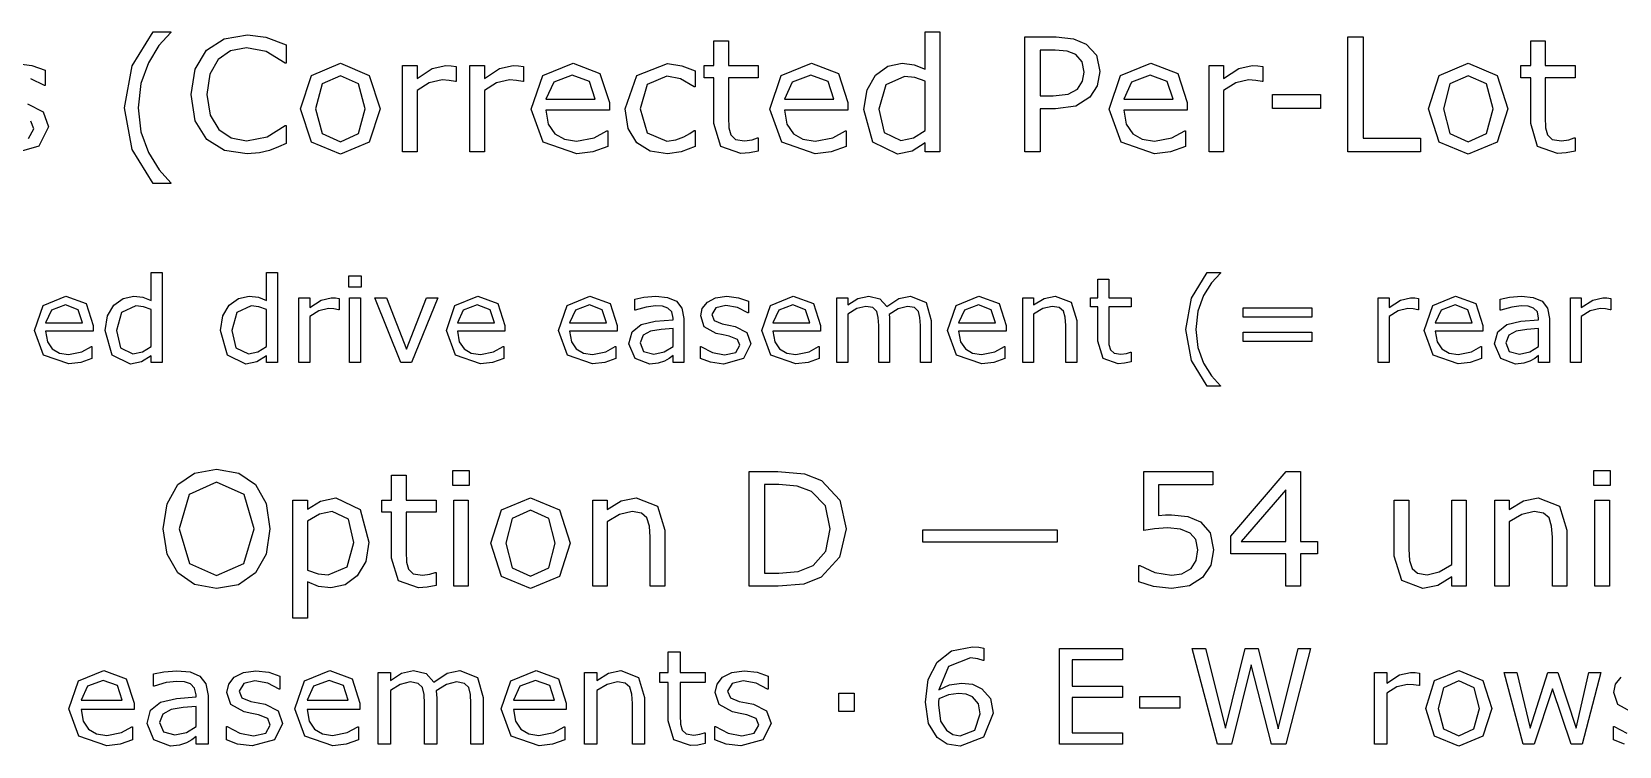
# Model space of a CAD drawing. Extents: x -1 to 182, y 89 to 480.
# Drawn here: x 105.66 to 137.58, y 465.89 to 480.25 of the extents above; entities that cross this region are included whole.
import ezdxf

# ---------------------------------------------------------------- set-up
doc = ezdxf.new("R2010")
doc.units = 0
doc.header["$MEASUREMENT"] = 0
doc.layers.add('Layer 1', color=7, linetype='Continuous')

msp = doc.modelspace()

# ---------------------------------------------------------------- linework, layer by layer
at = {"layer": 'Layer 1', "color": 7}
for points in [[(108.457842, 477.199118), (108.102825, 477.199118), (107.676497, 477.885897), (107.524568, 478.724604), (107.676497, 479.563312), (108.102825, 480.250091), (108.457842, 480.250091), (108.457842, 480.234588), (108.217548, 479.972589), (108.006707, 479.628424), (107.854778, 479.208295), (107.797419, 478.724604), (107.85323, 478.239363), (108.006707, 477.820785), (108.219098, 477.47662), (108.457842, 477.214621), (108.457842, 477.199118)], [(110.778629, 478.005269), (110.6236, 477.935506), (110.443765, 477.867293), (110.237576, 477.817684), (109.99418, 477.79598), (109.536846, 477.865744), (109.180278, 478.087435), (108.947733, 478.461055), (108.864019, 478.989704), (108.944635, 479.49975), (109.177177, 479.879572), (109.532195, 480.109015), (109.995731, 480.188079), (110.36625, 480.143121), (110.778629, 479.984991), (110.778629, 479.620673), (110.755372, 479.620673), (110.377101, 479.853217), (109.975575, 479.92608), (109.659316, 479.86872), (109.409719, 479.693537), (109.242288, 479.398981), (109.183376, 478.989704), (109.248488, 478.571126), (109.419019, 478.285872), (109.671717, 478.11534), (109.978676, 478.06108), (110.394153, 478.137044), (110.75692, 478.364937), (110.778616, 478.364937), (110.778629, 478.005269)], [(123.918895, 477.837838), (123.627441, 477.837838), (123.627441, 478.019222), (123.365441, 477.85024), (123.069335, 477.789779), (122.576343, 478.028524), (122.394958, 478.690498), (122.456971, 479.082722), (122.627503, 479.375727), (122.872448, 479.55556), (123.163902, 479.617572), (123.40575, 479.588117), (123.627441, 479.49975), (123.627441, 480.250091), (123.918895, 480.250091), (123.918895, 477.837838)], [(127.14195, 479.44859), (127.087689, 479.163337), (126.938862, 478.936994), (126.656708, 478.75716), (126.245882, 478.698249), (125.938923, 478.698249), (125.938923, 477.837838), (125.631967, 477.837838), (125.631967, 480.146221), (126.258285, 480.146221), (126.610199, 480.110565), (126.865998, 480.002044), (127.069087, 479.781903), (127.14195, 479.44859), (127.14195, 479.44859)], [(133.586509, 477.837838), (132.126136, 477.837838), (132.126136, 480.146221), (132.433094, 480.146221), (132.433094, 478.110689), (133.586509, 478.110689), (133.586509, 477.837838)], [(120.27106, 477.853341), (120.091226, 477.817684), (119.919144, 477.803733), (119.516068, 477.946359), (119.378093, 478.403695), (119.378093, 479.324567), (119.181206, 479.324567), (119.181206, 479.569513), (119.378093, 479.569513), (119.378093, 480.067156), (119.669547, 480.067156), (119.669547, 479.569513), (120.27106, 479.569513), (120.27106, 479.324567), (119.669547, 479.324567), (119.669547, 478.535469), (119.675738, 478.321529), (119.719146, 478.178902), (119.812162, 478.087435), (119.995098, 478.05953), (120.143926, 478.079683), (120.255548, 478.11534), (120.271052, 478.11534), (120.27106, 477.853341)], [(126.822591, 479.440839), (126.780731, 479.648578), (126.653609, 479.792755), (126.483075, 479.860968), (126.242781, 479.882672), (125.938923, 479.882672), (125.938923, 478.960249), (126.197823, 478.960249), (126.50013, 478.992805), (126.689265, 479.099775), (126.791584, 479.256354), (126.822591, 479.440839), (126.822591, 479.440839)], [(136.696394, 477.853341), (136.51656, 477.817684), (136.344478, 477.803733), (135.941401, 477.946359), (135.803427, 478.403695), (135.803427, 479.324567), (135.60654, 479.324567), (135.60654, 479.569513), (135.803427, 479.569513), (135.803427, 480.067156), (136.094881, 480.067156), (136.094881, 479.569513), (136.696394, 479.569513), (136.696394, 479.324567), (136.094881, 479.324567), (136.094881, 478.535469), (136.101072, 478.321529), (136.144479, 478.178902), (136.237496, 478.087435), (136.420431, 478.05953), (136.569259, 478.079683), (136.680879, 478.11534), (136.696384, 478.11534), (136.696394, 477.853341)], [(105.351061, 479.611371), (105.664221, 479.572614), (105.92932, 479.481146), (105.92932, 479.169538), (105.913816, 479.169538), (105.642515, 479.307514)], [(112.665334, 478.7029), (112.448291, 478.034725), (111.866933, 477.789779), (111.282472, 478.034725), (111.066982, 478.7029), (111.282472, 479.371076), (111.866933, 479.617572), (112.448291, 479.371076), (112.665334, 478.7029), (112.665334, 478.7029)], [(114.197021, 479.251703), (114.181516, 479.251703), (114.054394, 479.273407), (113.910215, 479.281159), (113.649768, 479.220698), (113.407923, 479.067219), (113.407923, 477.837838), (113.116466, 477.837838), (113.116466, 479.569513), (113.407923, 479.569513), (113.407923, 479.313715), (113.713328, 479.510602), (113.984629, 479.569513), (114.094701, 479.564862), (114.197021, 479.55091), (114.197021, 479.251703)], [(115.551974, 479.251703), (115.536469, 479.251703), (115.409345, 479.273407), (115.265169, 479.281159), (115.004718, 479.220698), (114.762874, 479.067219), (114.762874, 477.837838), (114.47142, 477.837838), (114.47142, 479.569513), (114.762876, 479.569513), (114.762876, 479.313715), (115.068284, 479.510602), (115.339585, 479.569513), (115.449654, 479.564862), (115.551974, 479.55091), (115.551974, 479.251703)], [(117.275899, 478.673445), (116.000008, 478.673445), (116.048067, 478.394393), (116.179843, 478.200606), (116.370528, 478.088985), (116.615473, 478.051778), (116.970491, 478.121541), (117.22629, 478.261067), (117.241794, 478.261067), (117.241794, 477.943258), (116.941037, 477.839388), (116.618577, 477.79753), (115.94575, 478.030074), (115.703905, 478.693599), (115.9349, 479.367975), (116.545713, 479.617572), (117.085214, 479.412934), (117.275901, 478.831574), (117.275899, 478.673445)], [(118.998271, 477.946358), (118.720768, 477.837838), (118.443268, 477.799081), (118.099101, 477.853341), (117.830901, 478.020772), (117.655718, 478.302925), (117.593708, 478.70135), (117.82625, 479.367975), (118.443268, 479.609821), (118.734722, 479.567963), (118.998271, 479.465644), (118.998271, 479.141633), (118.982766, 479.141633), (118.706814, 479.301313), (118.430862, 479.357123), (118.038639, 479.189692), (117.896013, 478.70135), (118.035538, 478.21921), (118.430862, 478.051778), (118.610696, 478.075032), (118.775026, 478.135494), (118.894398, 478.203707), (118.982766, 478.267269), (118.998271, 478.267269), (118.998271, 477.946358)], [(122.072498, 478.673445), (120.79661, 478.673445), (120.844668, 478.394393), (120.976441, 478.200606), (121.167129, 478.088985), (121.412075, 478.051778), (121.767092, 478.121541), (122.022888, 478.261067), (122.038393, 478.261067), (122.038393, 477.943258), (121.737636, 477.839388), (121.415175, 477.79753), (120.742349, 478.030074), (120.500504, 478.693599), (120.731496, 479.367975), (121.342312, 479.617572), (121.881813, 479.412934), (122.072498, 478.831574), (122.072498, 478.673445)], [(128.895328, 478.673445), (127.61944, 478.673445), (127.667499, 478.394393), (127.799272, 478.200606), (127.98996, 478.088985), (128.234906, 478.051778), (128.589923, 478.121541), (128.845719, 478.261067), (128.861224, 478.261067), (128.861224, 477.943258), (128.560467, 477.839388), (128.238006, 477.79753), (127.56518, 478.030074), (127.323335, 478.693599), (127.554327, 479.367975), (128.165143, 479.617572), (128.704644, 479.412934), (128.895328, 478.831574), (128.895328, 478.673445)], [(130.417715, 479.251703), (130.402211, 479.251703), (130.275089, 479.273407), (130.13091, 479.281159), (129.870462, 479.220698), (129.628618, 479.067219), (129.628618, 477.837838), (129.337161, 477.837838), (129.337161, 479.569513), (129.628618, 479.569513), (129.628618, 479.313715), (129.934023, 479.510602), (130.205324, 479.569513), (130.315396, 479.564862), (130.417715, 479.55091), (130.417715, 479.251703)], [(135.34609, 478.7029), (135.129049, 478.034725), (134.547689, 477.789779), (133.963231, 478.034725), (133.747741, 478.7029), (133.963231, 479.371076), (134.547689, 479.617572), (135.129049, 479.371076), (135.34609, 478.7029), (135.34609, 478.7029)], [(112.364577, 478.7029), (112.232801, 479.202094), (111.866933, 479.366425), (111.497964, 479.202094), (111.367739, 478.7029), (111.499515, 478.208358), (111.866933, 478.040926), (112.231251, 478.206807), (112.364577, 478.7029), (112.364577, 478.7029)], [(116.992194, 478.896687), (116.875923, 479.251703), (116.530209, 479.377277), (116.156588, 479.239301), (116.000008, 478.896687), (116.992194, 478.896687)], [(121.788796, 478.896687), (121.672522, 479.251703), (121.326807, 479.377277), (120.953187, 479.239301), (120.79661, 478.896687), (121.788796, 478.896687)], [(123.627441, 478.264168), (123.627441, 479.257905), (123.4166, 479.330768), (123.213512, 479.350922), (122.832142, 479.18039), (122.695715, 478.696699), (122.801135, 478.226961), (123.139098, 478.067281), (123.390245, 478.121541), (123.627441, 478.264168), (123.627441, 478.264168)], [(128.611627, 478.896687), (128.495353, 479.251703), (128.149638, 479.377277), (127.776018, 479.239301), (127.61944, 478.896687), (128.611627, 478.896687)], [(135.045333, 478.7029), (134.91356, 479.202094), (134.547689, 479.366425), (134.17872, 479.202094), (134.048495, 478.7029), (134.180271, 478.208358), (134.547689, 478.040926), (134.912009, 478.206807), (135.045333, 478.7029), (135.045333, 478.7029)], [(131.578883, 478.707551), (130.611501, 478.707551), (130.611501, 478.988154), (131.578883, 478.988154), (131.578883, 478.707551)], [(105.5743, 478.800569), (105.887461, 478.640889), (105.99753, 478.337032), (105.99753, 478.337032)], [(105.99753, 478.337032), (105.800643, 477.947909), (105.265794, 477.79598)], [(105.591358, 478.104488), (105.699877, 478.299825), (105.640967, 478.454854)], [(108.280463, 473.60451), (108.061873, 473.60451), (108.061873, 473.740548), (107.865372, 473.613812), (107.643294, 473.568466), (107.27355, 473.747524), (107.137512, 474.244005), (107.184021, 474.538173), (107.31192, 474.757927), (107.495628, 474.892802), (107.714218, 474.939311), (107.895603, 474.917218), (108.061873, 474.850943), (108.061873, 475.413699), (108.280463, 475.413699), (108.280463, 473.60451)], [(110.60125, 473.60451), (110.382657, 473.60451), (110.382657, 473.740548), (110.186159, 473.613812), (109.964079, 473.568466), (109.594335, 473.747524), (109.458297, 474.244005), (109.504805, 474.538173), (109.632704, 474.757927), (109.816415, 474.892802), (110.035006, 474.939311), (110.21639, 474.917218), (110.382657, 474.850943), (110.382657, 475.413699), (110.60125, 475.413699), (110.60125, 473.60451)], [(129.565184, 473.125471), (129.298921, 473.125471), (128.979175, 473.640555), (128.865227, 474.269586), (128.979175, 474.898617), (129.298921, 475.413701), (129.565184, 475.413701), (129.565184, 475.402073), (129.384963, 475.205573), (129.226832, 474.94745), (129.112887, 474.632353), (129.069866, 474.269585), (129.111723, 473.905654), (129.226832, 473.59172), (129.386125, 473.333597), (129.565184, 473.137097), (129.565184, 473.125471)], [(112.28254, 475.120695), (112.036044, 475.120695), (112.036044, 475.347425), (112.28254, 475.347425), (112.28254, 475.120695)], [(127.768784, 473.616138), (127.633908, 473.589396), (127.504847, 473.578932), (127.20254, 473.685902), (127.099059, 474.028904), (127.099059, 474.719558), (126.951392, 474.719558), (126.951392, 474.903268), (127.099059, 474.903268), (127.099059, 475.2765), (127.317649, 475.2765), (127.317649, 474.903268), (127.768784, 474.903268), (127.768784, 474.719558), (127.317649, 474.719558), (127.317649, 474.127735), (127.322306, 473.96728), (127.354863, 473.86031), (127.424625, 473.791709), (127.561825, 473.770781), (127.673447, 473.785896), (127.757161, 473.812639), (127.768776, 473.812639), (127.768784, 473.616138)], [(106.895665, 474.231215), (105.93875, 474.231215), (105.974794, 474.021926), (106.073624, 473.876586), (106.216639, 473.79287), (106.400347, 473.764965), (106.66661, 473.817287), (106.858459, 473.921932), (106.870074, 473.921932), (106.870074, 473.683575), (106.644507, 473.605673), (106.402659, 473.574279), (105.898041, 473.748687), (105.716656, 474.24633), (105.889903, 474.752113), (106.348012, 474.939311), (106.752639, 474.785832), (106.895652, 474.349813), (106.895665, 474.231215)], [(106.68289, 474.398647), (106.595686, 474.664909), (106.3364, 474.759089), (106.056183, 474.655607), (105.93875, 474.398647), (106.68289, 474.398647)], [(108.061873, 473.924257), (108.061873, 474.66956), (107.903742, 474.724208), (107.751427, 474.739323), (107.465399, 474.611424), (107.36308, 474.248656), (107.442142, 473.896352), (107.695616, 473.776593), (107.883978, 473.817288), (108.061873, 473.924258), (108.061873, 473.924257)], [(110.382657, 473.924257), (110.382657, 474.66956), (110.224529, 474.724208), (110.072211, 474.739323), (109.786184, 474.611424), (109.683864, 474.248656), (109.76293, 473.896352), (110.016403, 473.776593), (110.204762, 473.817288), (110.382657, 473.924258), (110.382657, 473.924257)], [(111.841869, 474.664909), (111.830254, 474.664909), (111.734909, 474.681186), (111.626777, 474.686999), (111.43144, 474.641653), (111.250055, 474.526544), (111.250055, 473.60451), (111.031465, 473.60451), (111.031465, 474.903266), (111.250055, 474.903266), (111.250055, 474.711418), (111.479113, 474.859083), (111.682588, 474.903266), (111.76514, 474.899779), (111.84188, 474.889315), (111.841869, 474.664909)], [(112.268586, 473.60451), (112.049996, 473.60451), (112.049996, 474.903266), (112.268586, 474.903266), (112.268586, 473.60451)], [(113.824305, 474.903266), (113.298756, 473.60451), (113.079001, 473.60451), (112.556942, 474.903266), (112.794135, 474.903266), (113.196436, 473.86961), (113.595248, 474.903266), (113.824305, 474.903266)], [(115.176546, 474.231215), (114.219629, 474.231215), (114.255673, 474.021926), (114.354503, 473.876586), (114.497518, 473.79287), (114.681229, 473.764965), (114.947489, 473.817287), (115.139338, 473.921932), (115.150953, 473.921932), (115.150953, 473.683575), (114.925386, 473.605673), (114.683541, 473.574279), (114.17892, 473.748687), (113.997536, 474.24633), (114.170782, 474.752113), (114.628891, 474.939311), (115.033518, 474.785832), (115.176533, 474.349813), (115.176546, 474.231215)], [(114.963769, 474.398647), (114.876565, 474.664909), (114.617279, 474.759089), (114.337062, 474.655607), (114.219629, 474.398647), (114.963769, 474.398647)], [(117.43222, 474.231215), (116.475302, 474.231215), (116.511347, 474.021926), (116.610176, 473.876586), (116.753191, 473.79287), (116.936902, 473.764965), (117.203162, 473.817287), (117.395011, 473.921932), (117.406627, 473.921932), (117.406627, 473.683575), (117.181059, 473.605673), (116.939214, 473.574279), (116.434594, 473.748687), (116.253209, 474.24633), (116.426455, 474.752113), (116.884565, 474.939311), (117.289191, 474.785832), (117.432207, 474.349813), (117.43222, 474.231215)], [(117.219442, 474.398647), (117.132238, 474.664909), (116.872952, 474.759089), (116.592738, 474.655607), (116.475302, 474.398647), (117.219442, 474.398647)], [(118.772833, 473.60451), (118.555404, 473.60451), (118.555404, 473.742873), (118.476341, 473.687063), (118.380996, 473.631252), (118.255425, 473.587069), (118.089156, 473.568466), (117.7915, 473.684738), (117.669413, 473.981231), (117.732201, 474.219588), (117.913584, 474.363766), (118.198449, 474.434691), (118.555404, 474.462597), (118.555404, 474.496315), (118.528662, 474.619564), (118.454248, 474.696303), (118.342629, 474.732347), (118.206588, 474.74165), (118.014742, 474.718396), (117.796151, 474.653283), (117.784536, 474.653283), (117.784536, 474.875363), (117.969408, 474.913732), (118.207765, 474.934661), (118.446123, 474.911407), (118.622856, 474.834667), (118.734476, 474.696304), (118.772846, 474.485852), (118.772833, 473.60451)], [(120.121587, 473.978905), (119.97392, 473.687063), (119.572784, 473.573117), (119.307685, 473.606835), (119.106533, 473.682412), (119.106533, 473.927746), (119.118148, 473.927746), (119.348364, 473.803335), (119.591373, 473.757989), (119.816941, 473.804497), (119.898332, 473.951), (119.854149, 474.067272), (119.68439, 474.134709), (119.562306, 474.159128), (119.426268, 474.189359), (119.183259, 474.321909), (119.112332, 474.538174), (119.144889, 474.689328), (119.246047, 474.816064), (119.411152, 474.902105), (119.63672, 474.934661), (119.871588, 474.905593), (120.070414, 474.836993), (120.070414, 474.603286), (120.058799, 474.603286), (119.855324, 474.706768), (119.620453, 474.749789), (119.418143, 474.70328), (119.335588, 474.567242), (119.385586, 474.446319), (119.543716, 474.380044), (119.67859, 474.352139), (119.804164, 474.326559), (120.039034, 474.206799), (120.121587, 473.978907), (120.121587, 473.978905)], [(121.521498, 474.231215), (120.564581, 474.231215), (120.600625, 474.021926), (120.699457, 473.876586), (120.842472, 473.79287), (121.02618, 473.764965), (121.292443, 473.817287), (121.484293, 473.921932), (121.495908, 473.921932), (121.495908, 473.683575), (121.27034, 473.605673), (121.028495, 473.574279), (120.523877, 473.748687), (120.342493, 474.24633), (120.515736, 474.752113), (120.973848, 474.939311), (121.378475, 474.785832), (121.521488, 474.349813), (121.521498, 474.231215)], [(121.308721, 474.398647), (121.221517, 474.664909), (120.962231, 474.759089), (120.682016, 474.655607), (120.564581, 474.398647), (121.308721, 474.398647)], [(123.748104, 473.60451), (123.529514, 473.60451), (123.529514, 474.343999), (123.521365, 474.505617), (123.489969, 474.630028), (123.413232, 474.705604), (123.269053, 474.731184), (123.085345, 474.684675), (122.901635, 474.568403), (122.907455, 474.505617), (122.909837, 474.435854), (122.909837, 473.60451), (122.691246, 473.60451), (122.691246, 474.343999), (122.683097, 474.506779), (122.651704, 474.63119), (122.574964, 474.705604), (122.430788, 474.731184), (122.250565, 474.687001), (122.071508, 474.574217), (122.071508, 473.60451), (121.852915, 473.60451), (121.852915, 474.903266), (122.071508, 474.903266), (122.071508, 474.759089), (122.274983, 474.891639), (122.492412, 474.939311), (122.716815, 474.8835), (122.855179, 474.728859), (123.097024, 474.889314), (123.33073, 474.939311), (123.645827, 474.809086), (123.748147, 474.447481), (123.748104, 473.60451)], [(125.256151, 474.231215), (124.299233, 474.231215), (124.335278, 474.021926), (124.434107, 473.876586), (124.577122, 473.79287), (124.760833, 473.764965), (125.027096, 473.817287), (125.218942, 473.921932), (125.230558, 473.921932), (125.230558, 473.683575), (125.00499, 473.605673), (124.763145, 473.574279), (124.258525, 473.748687), (124.07714, 474.24633), (124.250386, 474.752113), (124.708496, 474.939311), (125.113122, 474.785832), (125.256137, 474.349813), (125.256151, 474.231215)], [(125.043373, 474.398647), (124.956169, 474.664909), (124.696883, 474.759089), (124.416669, 474.655607), (124.299233, 474.398647), (125.043373, 474.398647)], [(126.673503, 473.60451), (126.454913, 473.60451), (126.454913, 474.343999), (126.444435, 474.51143), (126.406065, 474.634678), (126.322349, 474.706767), (126.180498, 474.731185), (125.9933, 474.687002), (125.806102, 474.574218), (125.806102, 473.60451), (125.587512, 473.60451), (125.587512, 474.903266), (125.806102, 474.903266), (125.806102, 474.759089), (126.017718, 474.891639), (126.242122, 474.939311), (126.563032, 474.812574), (126.67349, 474.447481), (126.673503, 473.60451)], [(133.547494, 474.664911), (133.535879, 474.664911), (133.440536, 474.681188), (133.332404, 474.687001), (133.137068, 474.641654), (132.955683, 474.526545), (132.955683, 473.60451), (132.737092, 473.60451), (132.737092, 474.903266), (132.955683, 474.903266), (132.955683, 474.711418), (133.18474, 474.859083), (133.388215, 474.903266), (133.470768, 474.899779), (133.547507, 474.889315), (133.547494, 474.664911)], [(134.840437, 474.231216), (133.88352, 474.231216), (133.919564, 474.021927), (134.018396, 473.876587), (134.161409, 473.792872), (134.345119, 473.764966), (134.611382, 473.817289), (134.803229, 473.921933), (134.814844, 473.921933), (134.814844, 473.683576), (134.589276, 473.605674), (134.347432, 473.574281), (133.842811, 473.748688), (133.661426, 474.246332), (133.834672, 474.752114), (134.292782, 474.939312), (134.697409, 474.785833), (134.840424, 474.349814), (134.840437, 474.231216)], [(134.627659, 474.398648), (134.540456, 474.664911), (134.281169, 474.759091), (134.000955, 474.655609), (133.88352, 474.398648), (134.627659, 474.398648)], [(136.18105, 473.60451), (135.963624, 473.60451), (135.963624, 473.742873), (135.884558, 473.687063), (135.789216, 473.631252), (135.663642, 473.587069), (135.497373, 473.568466), (135.199717, 473.684738), (135.07763, 473.981231), (135.140419, 474.219588), (135.321801, 474.363766), (135.606669, 474.434691), (135.963624, 474.462597), (135.963624, 474.496315), (135.93688, 474.619564), (135.862466, 474.696303), (135.750846, 474.732347), (135.614808, 474.74165), (135.422959, 474.718396), (135.204368, 474.653283), (135.192753, 474.653283), (135.192753, 474.875363), (135.377625, 474.913732), (135.615983, 474.934661), (135.85434, 474.911407), (136.031074, 474.834667), (136.142693, 474.696304), (136.181063, 474.485852), (136.18105, 473.60451)], [(137.412369, 474.664909), (137.400754, 474.664909), (137.305411, 474.681186), (137.197276, 474.686999), (137.00194, 474.641653), (136.820558, 474.526544), (136.820558, 473.60451), (136.601965, 473.60451), (136.601965, 474.903266), (136.820558, 474.903266), (136.820558, 474.711418), (137.049613, 474.859083), (137.253087, 474.903266), (137.33564, 474.899779), (137.41238, 474.889315), (137.412369, 474.664909)], [(131.399953, 474.513757), (130.02097, 474.513757), (130.02097, 474.699792), (131.399953, 474.699792), (131.399953, 474.513757)], [(118.555404, 473.924257), (118.555404, 474.285863), (118.319372, 474.268422), (118.105433, 474.234703), (117.953118, 474.150987), (117.894981, 473.996346), (117.962418, 473.827751), (118.168221, 473.771941), (118.378673, 473.816124), (118.555404, 473.924257), (118.555404, 473.924257)], [(131.399953, 474.025415), (130.02097, 474.025415), (130.02097, 474.21145), (131.399953, 474.21145), (131.399953, 474.025415)], [(135.963624, 473.924257), (135.963624, 474.285863), (135.727592, 474.268422), (135.51365, 474.234703), (135.361335, 474.150987), (135.303198, 473.996346), (135.370638, 473.827751), (135.576438, 473.771941), (135.78689, 473.816124), (135.963624, 473.924257), (135.963624, 473.924257)], [(110.157994, 471.149882), (110.373487, 470.770061), (110.449451, 470.260016), (110.371936, 469.748419), (110.157994, 469.373249), (109.820032, 469.137605), (109.376649, 469.05854), (108.933266, 469.139155), (108.595301, 469.373249), (108.379811, 469.74997), (108.305397, 470.260016), (108.379811, 470.76541), (108.596851, 471.149882), (108.934817, 471.382426), (109.376649, 471.463041), (109.821582, 471.380876), (110.157994, 471.149882), (110.157994, 471.149882)], [(113.790327, 469.122101), (113.610493, 469.086444), (113.438411, 469.072493), (113.035334, 469.21512), (112.89736, 469.672456), (112.89736, 470.593328), (112.700473, 470.593328), (112.700473, 470.838274), (112.89736, 470.838274), (112.89736, 471.335918), (113.188814, 471.335918), (113.188814, 470.838274), (113.790327, 470.838274), (113.790327, 470.593328), (113.188814, 470.593328), (113.188814, 469.80423), (113.195005, 469.59029), (113.238413, 469.447663), (113.331429, 469.356196), (113.514365, 469.328291), (113.663193, 469.348444), (113.774812, 469.384101), (113.790317, 469.384101), (113.790327, 469.122101)], [(114.455402, 471.128178), (114.126739, 471.128178), (114.126739, 471.430484), (114.455402, 471.430484), (114.455402, 471.128178)], [(122.039425, 470.258465), (121.90145, 469.687958), (121.537132, 469.291084), (121.183665, 469.150007), (120.672068, 469.106599), (120.08916, 469.106599), (120.08916, 471.414982), (120.665869, 471.414982), (121.202268, 471.365373), (121.540231, 471.232048), (121.907652, 470.839824), (122.039425, 470.258465), (122.039425, 470.258465)], [(129.426561, 469.839887), (129.367651, 469.531379), (129.20642, 469.283333), (128.93977, 469.115901), (128.583203, 469.05854), (128.218885, 469.098848), (127.92278, 469.193416), (127.92278, 469.520527), (127.944475, 469.520527), (128.242131, 469.382551), (128.576995, 469.326741), (128.789384, 469.357747), (128.97387, 469.466267), (129.076189, 469.625947), (129.111845, 469.841438), (129.069988, 470.042975), (128.956815, 470.17475), (128.759928, 470.256915), (128.502581, 470.28172), (128.23903, 470.263117), (128.02199, 470.22591), (128.02199, 471.414983), (129.411051, 471.414983), (129.411051, 471.143683), (128.321197, 471.143683), (128.321197, 470.529767), (128.457624, 470.53907), (128.578546, 470.542171), (128.907206, 470.509615), (129.166105, 470.397994), (129.358341, 470.177852), (129.426553, 469.839889), (129.426561, 469.839887)], [(131.516354, 469.756171), (131.17374, 469.756171), (131.17374, 469.106599), (130.876084, 469.106599), (130.876084, 469.756171), (129.770728, 469.756171), (129.770728, 470.112738), (130.888488, 471.414982), (131.17374, 471.414982), (131.17374, 470.004217), (131.516354, 470.004217), (131.516354, 469.756171)], [(137.40436, 471.128178), (137.075698, 471.128178), (137.075698, 471.430485), (137.40436, 471.430485), (137.40436, 471.128178)], [(110.130089, 470.260016), (109.928553, 470.952996), (109.378199, 471.197942), (108.824745, 470.952996), (108.624757, 470.260016), (108.829396, 469.563935), (109.378199, 469.32364), (109.925452, 469.563935), (110.130089, 470.260016), (110.130089, 470.260016)], [(121.718515, 470.263117), (121.623947, 470.720452), (121.341793, 471.013457), (121.05189, 471.120428), (120.684471, 471.151433), (120.396118, 471.151433), (120.396118, 469.370149), (120.684471, 469.370149), (121.070493, 469.402705), (121.37435, 469.523628), (121.6317, 469.813532), (121.718515, 470.263117), (121.718515, 470.263117)], [(130.876084, 470.004218), (130.876084, 471.046014), (129.981566, 470.004218), (130.876084, 470.004218)], [(112.436922, 469.993366), (112.376462, 469.607343), (112.20593, 469.312788), (111.964083, 469.134504), (111.671078, 469.072493), (111.426133, 469.101948), (111.204441, 469.193415), (111.204441, 468.467879), (110.912987, 468.467879), (110.912987, 470.838274), (111.204441, 470.838274), (111.204441, 470.65689), (111.464891, 470.81967), (111.774948, 470.886333), (112.261739, 470.649139), (112.436922, 469.993366), (112.436922, 469.993366)], [(112.136168, 469.985613), (112.029197, 470.453801), (111.700534, 470.60883), (111.447836, 470.55457), (111.204441, 470.411943), (111.204441, 469.430609), (111.416833, 469.354645), (111.619919, 469.334491), (111.999741, 469.498822), (112.136168, 469.985614), (112.136168, 469.985613)], [(114.436799, 469.106599), (114.145345, 469.106599), (114.145345, 470.838274), (114.436799, 470.838274), (114.436799, 469.106599)], [(116.489384, 469.971661), (116.272343, 469.303486), (115.690983, 469.05854), (115.106525, 469.303486), (114.891032, 469.971661), (115.106525, 470.639837), (115.690983, 470.886333), (116.272343, 470.639837), (116.489384, 469.971661), (116.489384, 469.971661)], [(116.188627, 469.971661), (116.056851, 470.470855), (115.690983, 470.635186), (115.322014, 470.470855), (115.191789, 469.971661), (115.323565, 469.477119), (115.690983, 469.309687), (116.055303, 469.475568), (116.188627, 469.971661), (116.188627, 469.971661)], [(118.388489, 469.106599), (118.097035, 469.106599), (118.097035, 470.092584), (118.083091, 470.315826), (118.031932, 470.480157), (117.920309, 470.576275), (117.731175, 470.608831), (117.481578, 470.54992), (117.231981, 470.399542), (117.231981, 469.106599), (116.940527, 469.106599), (116.940527, 470.838274), (117.231981, 470.838274), (117.231981, 470.646038), (117.514135, 470.822771), (117.813341, 470.886333), (118.241219, 470.717351), (118.388497, 470.23056), (118.388489, 469.106599)], [(134.508417, 469.106599), (134.21696, 469.106599), (134.21696, 469.298835), (133.934809, 469.120552), (133.637153, 469.05854), (133.212373, 469.224421), (133.060444, 469.714313), (133.060444, 470.838274), (133.351898, 470.838274), (133.351898, 469.852289), (133.364307, 469.625947), (133.417018, 469.466267), (133.525536, 469.367048), (133.719322, 469.336042), (133.965818, 469.394953), (134.216966, 469.545331), (134.216966, 470.838274), (134.508422, 470.838274), (134.508417, 469.106599)], [(136.529995, 469.106599), (136.238541, 469.106599), (136.238541, 470.092584), (136.224598, 470.315826), (136.173438, 470.480157), (136.061818, 470.576275), (135.872684, 470.608831), (135.623087, 470.54992), (135.37349, 470.399542), (135.37349, 469.106599), (135.082033, 469.106599), (135.082033, 470.838274), (135.37349, 470.838274), (135.37349, 470.646038), (135.655641, 470.822771), (135.954847, 470.886333), (136.382728, 470.717351), (136.530006, 470.23056), (136.529995, 469.106599)], [(137.385757, 469.106599), (137.094301, 469.106599), (137.094301, 470.838274), (137.385757, 470.838274), (137.385757, 469.106599)], [(126.27947, 469.993366), (123.578864, 469.993366), (123.578864, 470.241413), (126.27947, 470.241413), (126.27947, 469.993366)], [(119.201875, 465.944523), (119.052015, 465.914809), (118.908614, 465.90318), (118.572715, 466.022036), (118.457736, 466.403149), (118.457736, 467.170543), (118.293665, 467.170543), (118.293665, 467.374665), (118.457736, 467.374665), (118.457736, 467.789368), (118.700615, 467.789368), (118.700615, 467.374665), (119.201875, 467.374665), (119.201875, 467.170543), (118.700615, 467.170543), (118.700615, 466.512961), (118.705774, 466.334678), (118.741948, 466.215822), (118.819463, 466.1396), (118.971908, 466.116345), (119.095931, 466.133141), (119.18895, 466.162855), (119.201862, 466.162855), (119.201875, 465.944523)], [(124.996089, 466.555596), (124.802304, 466.076297), (124.329465, 465.891554), (124.071081, 465.935479), (123.865669, 466.065962), (123.693844, 466.350182), (123.634416, 466.776512), (123.688676, 467.229972), (123.864375, 467.581372), (124.157639, 467.808748), (124.576217, 467.89143), (124.704117, 467.884971), (124.808762, 467.861717), (124.808762, 467.614963), (124.79585, 467.614963), (124.686038, 467.651136), (124.537469, 467.669223), (124.094343, 467.494815), (123.901851, 467.025852), (124.115015, 467.125329), (124.359185, 467.160211), (124.574934, 467.136956), (124.767429, 467.046523), (124.937961, 466.847569), (124.996097, 466.555597), (124.996089, 466.555596)], [(127.595411, 465.931603), (126.328048, 465.931603), (126.328048, 467.855256), (127.595411, 467.855256), (127.595411, 467.62788), (126.583844, 467.62788), (126.583844, 467.100781), (127.595411, 467.100781), (127.595411, 466.873405), (126.583844, 466.873405), (126.583844, 466.158979), (127.595411, 466.158979), (127.595411, 465.931603)], [(131.376829, 467.855256), (130.876859, 465.931603), (130.588763, 465.931603), (130.184395, 467.528403), (129.789071, 465.931603), (129.507436, 465.931603), (128.998423, 467.855256), (129.260681, 467.855256), (129.665048, 466.255872), (130.062957, 467.855256), (130.322629, 467.855256), (130.724415, 466.240369), (131.126197, 467.855256), (131.376829, 467.855256)], [(107.716803, 466.627942), (106.653563, 466.627942), (106.693611, 466.395398), (106.803423, 466.23391), (106.962329, 466.140892), (107.16645, 466.109886), (107.462298, 466.168022), (107.675462, 466.284294), (107.688374, 466.284294), (107.688374, 466.019453), (107.437742, 465.932895), (107.169027, 465.898013), (106.608338, 466.0918), (106.4068, 466.644737), (106.599295, 467.206717), (107.108307, 467.414715), (107.55789, 467.244183), (107.716795, 466.759717), (107.716803, 466.627942)], [(109.206374, 465.931603), (108.964789, 465.931603), (108.964789, 466.08534), (108.876939, 466.023329), (108.771003, 465.961317), (108.631475, 465.912224), (108.446732, 465.891553), (108.116004, 466.020743), (107.980352, 466.35018), (108.050117, 466.615022), (108.251653, 466.775218), (108.568171, 466.854025), (108.964789, 466.885031), (108.964789, 466.922496), (108.935073, 467.059438), (108.852391, 467.144704), (108.728368, 467.184754), (108.577214, 467.195088), (108.36405, 467.169249), (108.121171, 467.096902), (108.108259, 467.096902), (108.108259, 467.343657), (108.313674, 467.38629), (108.578516, 467.409544), (108.843355, 467.383705), (109.039726, 467.298439), (109.16375, 467.144702), (109.206382, 466.910866), (109.206374, 465.931603)], [(110.704991, 466.347598), (110.540917, 466.023329), (110.095209, 465.896721), (109.800654, 465.934187), (109.577153, 466.018161), (109.577153, 466.290754), (109.590064, 466.290754), (109.845863, 466.152519), (110.11587, 466.102135), (110.366502, 466.153811), (110.456936, 466.316592), (110.407843, 466.445783), (110.219224, 466.520714), (110.083572, 466.547844), (109.932419, 466.581433), (109.662412, 466.728711), (109.583603, 466.969006), (109.619777, 467.136954), (109.732174, 467.277772), (109.915626, 467.373374), (110.166255, 467.409547), (110.427221, 467.377249), (110.648137, 467.301027), (110.648137, 467.041353), (110.635225, 467.041353), (110.409142, 467.156333), (110.148176, 467.204133), (109.923383, 467.152457), (109.831658, 467.001304), (109.887212, 466.866945), (110.062911, 466.793306), (110.212771, 466.7623), (110.352299, 466.733879), (110.613265, 466.600812), (110.704991, 466.347598), (110.704991, 466.347598)], [(112.260448, 466.627942), (111.197208, 466.627942), (111.237255, 466.395398), (111.347067, 466.23391), (111.505973, 466.140892), (111.710094, 466.109886), (112.005943, 466.168022), (112.219106, 466.284294), (112.232018, 466.284294), (112.232018, 466.019453), (111.981387, 465.932895), (111.712671, 465.898013), (111.151982, 466.0918), (110.950444, 466.644737), (111.142939, 467.206717), (111.651952, 467.414715), (112.101536, 467.244183), (112.26044, 466.759717), (112.260448, 466.627942)], [(114.734455, 465.931603), (114.491575, 465.931603), (114.491575, 466.753257), (114.482527, 466.932833), (114.447644, 467.071067), (114.36238, 467.155041), (114.202183, 467.183463), (113.998059, 467.131787), (113.793939, 467.002596), (113.800395, 466.932833), (113.803041, 466.855318), (113.803041, 465.931603), (113.560161, 465.931603), (113.560161, 466.753257), (113.551113, 466.934125), (113.516233, 467.072359), (113.430965, 467.155041), (113.270768, 467.183463), (113.070524, 467.13437), (112.871568, 467.009055), (112.871568, 465.931603), (112.628689, 465.931603), (112.628689, 467.374666), (112.871568, 467.374666), (112.871568, 467.214469), (113.097652, 467.361746), (113.33924, 467.414715), (113.588578, 467.352703), (113.742316, 467.180879), (114.011032, 467.359163), (114.270707, 467.414715), (114.620814, 467.270021), (114.734502, 466.868237), (114.734455, 465.931603)], [(116.410062, 466.627942), (115.346819, 466.627942), (115.386869, 466.395398), (115.496681, 466.23391), (115.655585, 466.140892), (115.859708, 466.109886), (116.155554, 466.168022), (116.36872, 466.284294), (116.381632, 466.284294), (116.381632, 466.019453), (116.131003, 465.932895), (115.862285, 465.898013), (115.301596, 466.0918), (115.100058, 466.644737), (115.292553, 467.206717), (115.801566, 467.414715), (116.25115, 467.244183), (116.410056, 466.759717), (116.410062, 466.627942)], [(117.984897, 465.931603), (117.74202, 465.931603), (117.74202, 466.753257), (117.730405, 466.939292), (117.687773, 467.076235), (117.594753, 467.156333), (117.437141, 467.183463), (117.229144, 467.13437), (117.021148, 467.009055), (117.021148, 465.931603), (116.778268, 465.931603), (116.778268, 467.374666), (117.021148, 467.374666), (117.021148, 467.214469), (117.256275, 467.361746), (117.505612, 467.414715), (117.86218, 467.273897), (117.98491, 466.868237), (117.984897, 465.931603)], [(120.526084, 466.347598), (120.362011, 466.023329), (119.916302, 465.896722), (119.621747, 465.934187), (119.398246, 466.018161), (119.398246, 466.290754), (119.411158, 466.290754), (119.666957, 466.15252), (119.936964, 466.102135), (120.187595, 466.153812), (120.27803, 466.316592), (120.228936, 466.445783), (120.040318, 466.520714), (119.904666, 466.547844), (119.753512, 466.581434), (119.483505, 466.728711), (119.404699, 466.969006), (119.44087, 467.136955), (119.553268, 467.277773), (119.736719, 467.373374), (119.987348, 467.409548), (120.248314, 467.37725), (120.46923, 467.301027), (120.46923, 467.041354), (120.456319, 467.041354), (120.230235, 467.156333), (119.969269, 467.204134), (119.744477, 467.152458), (119.652754, 467.001304), (119.708306, 466.866946), (119.884005, 466.793307), (120.033864, 466.762301), (120.173392, 466.733879), (120.434358, 466.600813), (120.526084, 466.347598), (120.526084, 466.347598)], [(133.565322, 467.109824), (133.55241, 467.109824), (133.446474, 467.127911), (133.326326, 467.13437), (133.109286, 467.083985), (132.907748, 466.956086), (132.907748, 465.931603), (132.664869, 465.931603), (132.664869, 467.374666), (132.907748, 467.374666), (132.907748, 467.161501), (133.162256, 467.325573), (133.388339, 467.374666), (133.480065, 467.37079), (133.56533, 467.359161), (133.565322, 467.109824)], [(135.023888, 466.652488), (134.843019, 466.095675), (134.358555, 465.891554), (133.871505, 466.095675), (133.69193, 466.652488), (133.871505, 467.209301), (134.358555, 467.414715), (134.843019, 467.209301), (135.023888, 466.652488), (135.023888, 466.652488)], [(137.214966, 467.374666), (136.83902, 465.931603), (136.614228, 465.931603), (136.243449, 467.043937), (135.875256, 465.931603), (135.651757, 465.931603), (135.271935, 467.374666), (135.525149, 467.374666), (135.789991, 466.257164), (136.150432, 467.374666), (136.350679, 467.374666), (136.720164, 466.257164), (136.970796, 467.374666), (137.214966, 467.374666)], [(107.480385, 466.813977), (107.38349, 467.109824), (107.095396, 467.214469), (106.784045, 467.099489), (106.653563, 466.813977), (107.480385, 466.813977)], [(112.024029, 466.813977), (111.927137, 467.109824), (111.63904, 467.214469), (111.327689, 467.099489), (111.197208, 466.813977), (112.024029, 466.813977)], [(116.173641, 466.813977), (116.076748, 467.109824), (115.788651, 467.214469), (115.477303, 467.099489), (115.346819, 466.813977), (116.173641, 466.813977)], [(134.773257, 466.652488), (134.663444, 467.068483), (134.358555, 467.205425), (134.05108, 467.068483), (133.942559, 466.652488), (134.052371, 466.240369), (134.358555, 466.100843), (134.662153, 466.239077), (134.773257, 466.652488), (134.773257, 466.652488)], [(137.823446, 466.581433), (137.553439, 466.728711), (137.474631, 466.969006), (137.510804, 467.136954), (137.623202, 467.277772)], [(122.200397, 466.591769), (121.891631, 466.591769), (121.891631, 466.957379), (122.200397, 466.957379), (122.200397, 466.591769)], [(124.733832, 466.545261), (124.697658, 466.744215), (124.581385, 466.881157), (124.449612, 466.935417), (124.298458, 466.948337), (124.094335, 466.922498), (123.900549, 466.8424), (123.89666, 466.786847), (123.895337, 466.72096), (123.936678, 466.397983), (124.052949, 466.211948), (124.180848, 466.127974), (124.332002, 466.102135), (124.626557, 466.215823), (124.733787, 466.54526), (124.733832, 466.545261)], [(128.746501, 466.656364), (127.940351, 466.656364), (127.940351, 466.8902), (128.746501, 466.8902), (128.746501, 466.656364)], [(108.964789, 466.286878), (108.964789, 466.688662), (108.702531, 466.669284), (108.464819, 466.631818), (108.295579, 466.538801), (108.230983, 466.366977), (108.305913, 466.17965), (108.534582, 466.117638), (108.768418, 466.166731), (108.964789, 466.286878), (108.964789, 466.286878)], [(137.691681, 465.934187), (137.46818, 466.018161), (137.46818, 466.290754), (137.481092, 466.290754), (137.736888, 466.152519)]]:
    msp.add_lwpolyline(points, dxfattribs=at)

doc.saveas('drawing.dxf')
